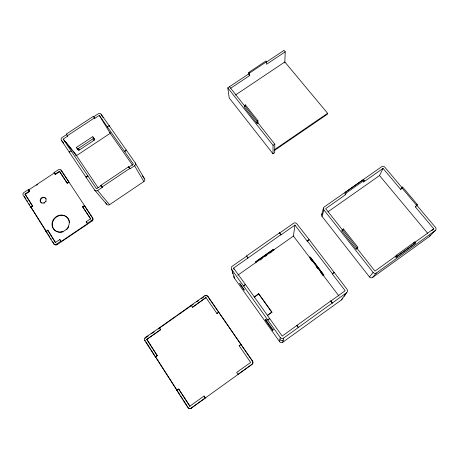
<?xml version="1.0" encoding="UTF-8"?>
<svg xmlns="http://www.w3.org/2000/svg" width="459" height="459" viewBox="0 0 459 459"><rect width="100%" height="100%" fill="white"/><g stroke="black" fill="none" stroke-linecap="round" stroke-linejoin="round"><path stroke-width="0.69" d="M267.442 315.568L271.906 312.103L258.692 293.703L254.108 296.956M258.01 122.88L257.149 123.465L244.733 107.71L244.527 105.455L245.387 104.876L257.906 120.723L258.01 122.88L274.803 144.166L274.689 152.669L273.007 153.822L273.065 145.354L227.802 87.864L249.048 73.687M273.828 249.862L273.839 249.151L255.829 261.808L255.956 262.892L255.324 262.026L273.18 249.472L273.822 250.333M284.781 62.952L285.228 51.815L284.006 50.364L266.231 62.223M308.574 240.08L307.169 241.073L294.942 225.088L280.908 234.928L279.548 232.822L246.483 255.984L247.877 258.084L233.597 268.096L233.97 269.381M280.908 234.928L279.548 232.822M339.023 296.095L293.433 236.081L294.942 225.088M307.169 241.073L309.114 239.478L347.079 289.359A2.456 2.347 33.9 0 1 346.648 292.681L341.45 299.916L282.767 342.236A2.306 2.249 60.3 0 1 279.6 341.674L280.225 337.485L243.454 285.802L245.376 284.442L282.187 336.074L330.864 300.932L332.236 303.066L330.864 300.932M235.456 95.019L284.821 61.965L327.617 113.298L327.445 114.159L274.637 150.311M282.767 342.236L283.628 338.088L346.648 292.681M309.114 239.478L296.807 223.78A2.324 2.232 8.9 0 0 293.559 223.281L279.537 233.103M323.492 208.099L321.679 214.68M416.6 205.001L435.505 227.492A2.37 2.163 25.5 0 1 435.218 230.567L429.389 236.5L372.628 277.431A2.284 2.157 30.9 0 1 369.461 276.92L322.057 216.424L323.888 209.901A2.249 2.129 12.4 0 1 324.312 206.923L381.636 166.715A2.249 2.06 14.3 0 1 384.78 167.156L402.302 188.001M401.527 188.741L400.644 189.366L383.036 168.378L363.448 182.131L364.199 180.37L363.505 179.515L345.455 192.178L344.852 193.847L345.541 194.702L325.672 208.65L342.787 230.343L341.886 230.98L356.161 249.094L357.068 248.445L357.791 247.189L343.384 228.949L342.477 229.592L341.886 230.98M345.541 194.702L346.149 193.038L364.199 180.37M342.988 229.879L343.384 228.949M328.047 211.754L379.53 175.567L383.036 168.378M330.761 301.104L345.162 290.736L332.276 273.885L334.284 272.307M356.161 249.094L357.791 247.189M400.644 189.366L402.6 187.02L417.426 204.645L415.332 206.871L433.715 228.777L431.804 230.768M401.883 188.167L402.6 187.02M415.332 206.871L417.426 204.645M369.461 276.92L373.115 272.428A2.37 2.232 30 0 0 376.403 272.956L435.218 230.567M372.628 277.431L376.403 272.956M395.308 256.443L396.358 255.244L414.861 241.922L415.607 242.834L414.397 244.136L396.042 257.356L395.308 256.443L374.946 271.108L357.068 248.445M396.042 257.356L397.104 256.168L415.607 242.834M414.861 241.922L413.651 243.23L433.715 228.777M189.774 406.232L204.048 396.031L205.334 397.993L191.053 408.217A2.404 2.284 -84.2 0 1 187.88 407.598L176.835 390.408L178.717 389.06L189.911 406.221L178.717 389.06M192.499 307.266L205.942 297.581L192.499 307.266L191.145 305.315L204.708 295.791A2.209 2.175 -51.3 0 1 207.749 296.313L252.461 361.061A2.335 2.272 78.7 0 1 251.934 364.314L238.003 374.355L236.695 372.427L250.648 362.455L239.162 345.782L241.004 344.462L239.162 345.782M191.053 408.217L251.997 364.423A2.329 2.261 78.7 0 0 252.525 361.181L252.461 361.061M176.835 390.408L178.872 389.077M272.313 329.889L265.83 320.755L265.514 319.378L272.33 328.845C274.321 330.543 271.16 331.627 273.243 329.223M267.287 315.402L271.906 312.103M265.577 320.307L266.501 319.642M267.758 319.877L269.708 318.483M267.763 320.015L269.708 318.621M332.276 273.885L334.175 272.526M254.303 297.18L258.733 294.041L258.692 293.703M246.529 256.225L232.26 266.226A2.335 2.301 -16.5 0 0 231.686 269.433L243.499 285.997L244.94 284.982M155.297 356.895L157.345 355.65L155.297 356.895L144.797 340.555A2.278 2.175 -63.5 0 1 145.451 337.411L159.422 327.841L160.621 329.671L146.846 339.356L160.621 329.671M218.65 312.097L216.923 313.514L218.736 312.235M247.877 258.084L280.925 234.652M159.422 327.841L191.145 305.315M148.205 335.965L145.864 337.606L145.451 337.411M151.711 333.498L154.052 331.857M158.143 328.977L176.273 316.245M177.438 315.425L193.228 304.334M196.739 301.867L198.489 300.634M201.415 298.579L203.756 296.939M237.779 275.199L293.433 236.081M259.989 260.058L262.296 258.434M265.176 256.409L266.903 255.193M269.789 253.167L272.089 251.549M273.065 145.354L274.803 144.166M274.648 149.554L327.617 113.298M257.149 123.465L257.04 121.314L257.906 120.723M71.34 151.258L71.019 150.868L69.189 152.072L94.634 190.043L106.735 204.255A2.083 1.928 -34.5 0 0 109.54 204.697L143.885 181.54A2.06 1.911 -27.6 0 0 144.493 178.821L135.233 162.853L109.19 125.68L107.389 126.868L107.647 127.298M61.076 170.151L69.028 182.114L67.312 183.256L59.681 171.62L55.407 174.449L55.086 174.116L54.076 172.573L58.356 169.738A2.054 1.847 -34.6 0 1 61.076 170.151L92.833 218.197A2.1 1.939 -38.3 0 1 92.161 220.997L57.094 244.664A2.134 1.945 -43.5 0 1 54.288 244.199L53.617 243.723L45.866 231.353L47.621 230.171L55.39 242.53L59.808 239.552L61.179 241.451L87.52 223.671L86.172 221.772L90.543 218.828L90.819 219.098L82.591 206.705L84.33 205.54L84.611 205.827L82.878 206.992M53.617 243.723A2.14 1.951 -43.5 0 0 56.428 244.188L60.852 241.204L61.179 241.451M86.172 221.772L87.233 223.407L91.611 220.452A2.106 1.945 -38.2 0 0 92.288 217.646L84.33 205.54M45.866 231.353L46.21 231.611L47.965 230.429L55.723 242.771L55.39 242.53M94.634 190.043A2.238 2.048 -33.7 0 0 97.635 190.502L102.277 187.392L100.854 185.344L128.583 166.778L129.977 168.826L134.567 165.751A2.209 2.037 -27.1 0 0 135.233 162.853M102.277 187.392L101.129 185.688L96.493 188.798L63.193 139.094L67.731 136.111L66.325 134.091L93.429 116.299L94.812 118.324L99.299 115.375L133.403 164.081L128.813 167.151L129.977 168.826M102.001 187.048L129.748 168.453M85.839 176.979L87.692 175.745M124.458 151.252L126.282 150.036M86.143 177.34L87.99 176.107M124.693 151.648L126.518 150.432M230.682 88.237L249.564 75.632L248.962 74.886L248.795 72.413L265.945 60.972L266.559 61.713L266.593 64.26L285.228 51.815M249.564 75.632L249.398 73.159L266.559 61.713M30.661 207.107L32.405 205.948L32.761 206.24L31.023 207.393L30.661 207.107L23.208 195.224A2.077 1.853 -38.9 0 1 23.954 192.505L28.28 189.642L28.642 189.957L29.628 191.518L25.314 194.381L24.941 194.077L29.267 191.208L29.628 191.518M55.086 174.116L59.366 171.282L67.008 182.934L68.724 181.793M28.642 189.957L54.403 172.905L55.407 174.449M28.246 190.772L29.428 189.986M36.519 185.293L37.701 184.507M76.28 147.224L77.342 148.584A1.027 0.47 -32.3 0 0 78.489 148.389L92.982 138.819A1.021 0.47 -33.1 0 0 93.567 137.866L94.611 139.387A1.021 0.47 -33.1 0 1 94.026 140.334L79.522 149.921A1.027 0.47 -32.3 0 1 78.374 150.116L76.619 147.861A1.038 0.476 -32.3 0 1 77.187 146.914L91.88 137.218A1.033 0.476 -33.1 0 1 93.011 137.046M63.193 139.094L76.498 155.618L110.229 133.311L99.299 115.375M66.325 134.091L67.404 135.698L94.531 117.883M66.647 134.51L62.114 137.488A2.175 1.939 -31.3 0 0 61.374 140.288L69.516 152.468L69.189 152.072M93.429 116.299L93.711 116.747L98.192 113.798A2.152 1.922 -26.4 0 1 101.089 114.199L109.449 126.11L109.19 125.68M187.88 407.598L188.161 407.563A2.398 2.272 -84.2 0 0 191.323 408.177M204.048 396.031L205.219 397.993M144.797 340.555L145.21 340.739A2.272 2.169 -63.6 0 1 145.027 340.383M56.428 244.188L57.094 244.664M47.621 230.171L47.965 230.429M91.611 220.452L92.161 220.997M92.288 217.646L92.833 218.197M54.076 172.573L54.403 172.905M67.008 182.934L67.312 183.256M59.366 171.282L59.681 171.62M401.711 187.645L416.531 205.282M97.635 190.502L109.54 204.697M379.53 175.567L427.541 233.149M61.374 140.288L63.635 143.059M248.795 72.413L249.398 73.159M345.455 192.178L346.149 193.038M396.358 255.244L397.104 256.168M65.161 141.28L72.138 149.944M73.01 151.028L76.056 154.821M100.854 185.344L101.129 185.688M244.527 105.455L257.04 121.314M342.477 229.592L356.878 247.843M229.494 86.734L244.722 106.035M323.888 209.901L373.115 272.428M273.007 153.822L229.213 97.933L227.802 87.864M67.404 135.698L67.731 136.111M307.232 240.803L332.379 273.673M322.327 272.939L310.479 257.35L309.601 257.969L309.911 256.839L323.561 274.803L323.136 275.796L320.6 272.457M323.176 274.052L324.02 275.165M310.445 259.088L312.137 261.314M316.366 266.886L317.634 268.555M246.483 255.984L247.837 257.843M296.893 325.385L298.35 327.387M296.853 325.517L298.304 327.514M258.733 294.041L271.906 312.384M233.597 268.096L245.376 284.442M231.686 269.433L234.36 278.074L279.6 341.674M142.456 175.923L144.493 178.821M110.229 133.311L132.622 165.338M93.711 116.747L94.812 118.324M207.749 296.313L252.525 361.181M205.942 297.581L216.923 313.514M92.982 138.819L94.026 140.334M92.764 136.69L94.611 139.387M78.489 148.389L79.522 149.921M77.342 148.584L78.374 150.116M76.498 155.618L98.008 187.662M105.547 202.482L106.735 204.255M82.591 206.705L90.543 218.828M204.708 295.791L204.926 296.118M159.244 327.726L160.443 329.562M146.846 339.356L157.345 355.65M146.645 339.258L157.156 355.582M145.985 341.944L150.242 348.565M151.017 349.769L180.037 394.924M180.812 396.123L182.361 398.532M183.135 399.737L187.387 406.358M155.492 356.959L176.99 390.42M28.28 189.642L29.267 191.208M59.808 239.552L60.852 241.204M25.314 194.381L32.761 206.24M24.941 194.077L32.405 205.948M24.333 196.435L25.847 198.85M26.611 200.061L27.368 201.272M28.883 203.687L29.64 204.898M30.782 206.711L45.567 230.292M46.325 231.502L47.461 233.315M48.224 234.526L49.738 236.942M50.496 238.152L51.253 239.363M52.774 241.778L53.91 243.591M31.023 207.393L46.21 231.611M128.583 166.778L128.813 167.151M101.089 114.199L103.275 117.837M134.567 165.751L143.885 181.54M245.387 104.876L245.49 106.006M109.667 132.599A2.008 1.813 -26.8 0 1 110.355 132.301M75.505 155.337A2.031 1.83 -31.8 0 1 75.907 154.93M41.849 203.09A3.121 2.811 -38.7 0 1 41.482 198.472A3.121 2.811 -38.7 0 1 46.181 198.959M46.147 201.507A3.121 2.811 -38.7 0 1 45.998 201.776M44.735 202.987A3.121 2.811 -38.7 0 1 44.477 203.113M63.13 231.806A8.956 8.17 -40.7 0 1 52.469 226.172A8.956 8.17 -40.7 0 1 59.854 215.489A8.956 8.17 -40.7 0 1 69.556 222.506M68.701 226.821A8.956 8.17 -40.7 0 1 66.635 229.666M60.869 170.169A2.048 1.842 -34.6 0 1 61.701 170.828M234.36 278.074A2.18 2.152 -16.6 0 1 234.119 276.037M342.322 298.017A2.289 2.192 36 0 1 341.45 299.916M283.203 340.136A2.393 2.335 59.4 0 1 279.915 339.557M233.006 273.702A2.255 2.226 -16.6 0 1 232.759 271.59M344.99 294.523A2.375 2.272 34.9 0 1 344.084 296.256M283.628 338.088A2.473 2.415 58.4 0 1 280.225 337.485M205.466 295.837A2.203 2.163 -51.5 0 1 207.95 296.634M145.05 338.61A2.272 2.169 -63.6 0 1 145.273 338.208M322.057 216.424A2.169 2.06 13.2 0 1 322.47 213.544M430.186 235.117A2.284 2.088 26.1 0 1 429.389 236.5M239.73 283.53L244.274 290.065L239.759 283.536M43.398 203.05A3.121 2.811 -38.7 0 0 45.567 198.231A3.121 2.811 -38.7 0 0 40.386 199.223A3.121 2.811 -38.7 0 0 43.398 203.05M61.523 231.898A8.973 8.182 -40.7 0 0 67.611 217.916A8.973 8.182 -40.7 0 0 52.722 220.79A8.973 8.182 -40.7 0 0 61.523 231.898"/></g></svg>
